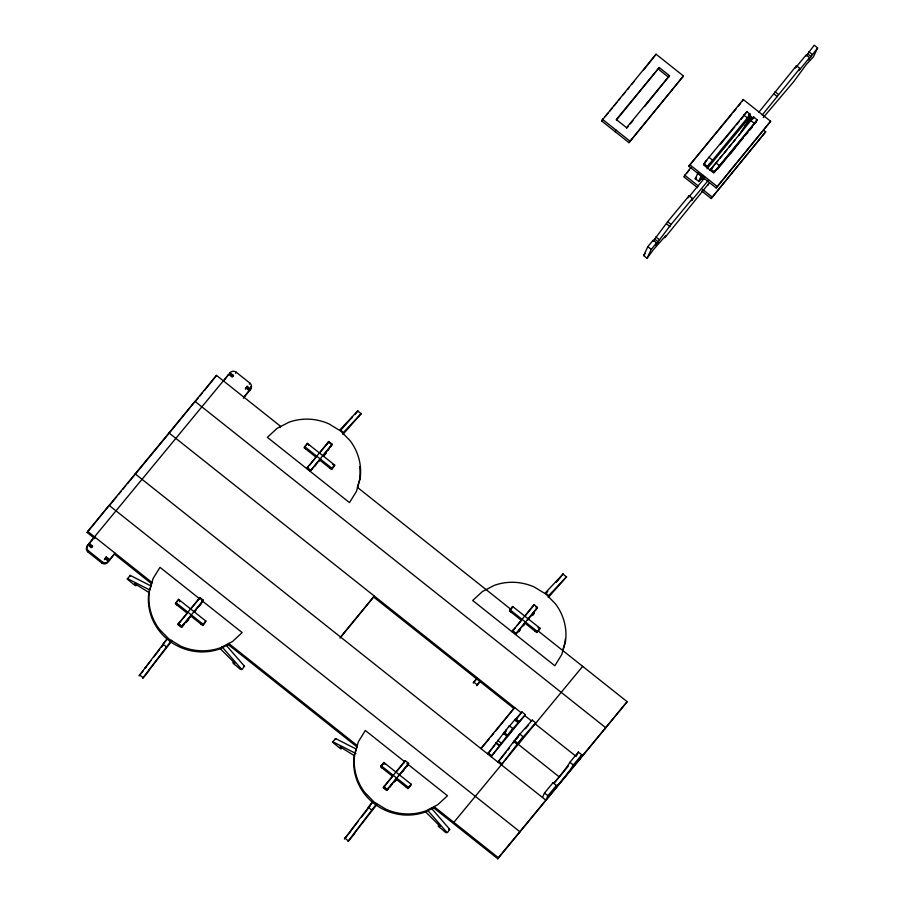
<?xml version="1.0" encoding="UTF-8"?>
<svg xmlns="http://www.w3.org/2000/svg" width="904" height="904" viewBox="0 0 904 904"><rect width="100%" height="100%" fill="white"/><g stroke="black" fill="none" stroke-linecap="round" stroke-linejoin="round"><path stroke-width="1.36" d="M280.24 427.581L280.76 426.462L216.497 375.397L87.677 531.394L151.94 582.458L148.889 592.323A52.568 50.454 25.3 0 0 220.022 648.835L228.215 644.586L228.746 643.478L357.283 745.608L354.221 755.461A52.568 50.454 25.3 0 0 425.355 811.984L433.558 807.735L434.078 806.628L498.341 857.693L497.821 858.8L433.558 807.735M357.396 487.346L359.566 479.843A52.568 50.454 25.3 0 0 359.713 466.588M562.74 650.496L564.91 642.993A52.568 50.454 25.3 0 0 565.328 639.049M698.238 172.449L695.199 178.868L696.6 177.613M745.167 113.893L747.032 111.463L705.335 161.703L704.024 163.726L707.448 166.438L710.126 163.195L706.917 167.556M748.286 118.887L749.857 115.554L747.179 118.808L750.444 114.186L707.448 166.438M751.122 120.413L753.868 116.898L710.86 169.161L714.284 171.884L716.974 168.63L716.443 169.737M754.015 124.243L757.292 119.622L714.284 171.884M94.818 538.592L87.157 532.501L87.677 531.394M233.469 375.431L232.949 376.55L229.526 373.827L230.045 372.719L233.469 375.431L232.136 377.058L228.712 374.346L89.157 543.327L92.581 546.05L91.236 547.677L87.812 544.954L87.292 546.061A4.384 4.204 25.3 0 0 88.027 552.039L101.711 562.909A4.384 4.204 25.3 0 0 107.825 562.378L108.344 561.271L104.92 558.548L106.265 556.92L109.689 559.644L109.158 560.751L105.745 558.039L106.265 556.92M89.157 543.327L88.626 544.445L92.05 547.157L92.581 546.05M94.525 536.829L89.519 543.361M88.027 552.039L88.547 550.92A4.384 4.204 25.3 0 1 87.812 544.954M101.711 562.909L102.242 561.802A4.384 4.204 25.3 0 0 108.344 561.271M104.401 559.666L104.92 558.548M109.158 560.751L115.057 553.146L109.689 559.644M216.497 375.397L204.338 390.596M228.712 374.346L223.706 380.866M235.628 373.296L236.159 372.188L249.843 383.059A4.384 4.204 25.3 0 1 250.589 389.036L250.058 390.144L246.634 387.421L247.165 386.313L250.589 389.036M247.165 386.313L245.3 389.048L246.634 387.421M249.323 384.177L249.843 383.059M245.82 387.94L249.244 390.652L243.345 398.268M177.026 605.07L175.839 602.606L203.219 624.359L202.959 624.913L201.242 623.557L200.982 624.11M202.959 624.913L205.897 621.104L178.529 599.352L179.704 601.827M182.664 625.704L182.924 625.139L181.58 626.766L178.167 624.054L199.897 597.499L203.321 600.211L201.445 602.945M179.241 622.98L179.5 622.427L178.167 624.054M181.58 626.766L203.321 600.211M198.032 600.233L199.897 597.499M190.19 617.059L191.241 614.833M305.846 449.085L304.659 446.61L332.039 468.362L331.779 468.927L330.062 467.56L329.802 468.114M331.779 468.927L334.717 465.119L307.337 443.367L308.795 445.276M311.484 469.707L311.744 469.153L310.4 470.781L306.976 468.057L328.717 441.502L332.141 444.226L330.265 446.96M310.4 470.781L332.141 444.226M320.061 458.848L319.01 461.074L320.796 458.904M326.841 444.248L328.717 441.502M331.09 446.452L331.61 445.333L323.067 455.672M339.994 638.134L374.324 596.075L340.514 637.015M601.589 120.899L656.067 54.217L683.447 75.97L628.969 142.651L601.589 120.899L603.375 118.729M615.274 131.769L616.065 130.108M656.067 54.217L643.648 69.97M616.404 120.108L659.242 67.529L669.502 75.687L644.563 106.604M647.253 103.35L648.032 101.689M628.969 142.651L683.447 75.97M382.358 768.219L380.912 766.309L383.861 762.501L411.241 784.254L410.97 784.808M380.912 766.309L383.861 762.501M387.997 788.853L388.257 788.288L386.923 789.915L383.499 787.203L405.229 760.648L408.653 763.36L406.789 766.095M384.573 786.13L384.833 785.576L383.499 787.203M386.923 789.915L408.653 763.36M403.365 763.383L405.229 760.648M396.573 777.982L395.003 781.327L396.788 779.158M707.979 185.218L708.77 183.557L664.779 237.775L665.83 235.548L653.468 249.572L647.049 258.295L643.625 255.572L647.829 246.69L653.196 240.181L656.62 242.905L655.569 245.131L671.084 224.429L692.554 198.439L689.13 195.716L667.66 221.717L653.038 241.323M690.848 167.511L683.797 176.766L697.481 187.636M688.78 166.2L743.269 99.519L770.637 121.272L716.16 187.953L688.78 166.2L731.743 114.186M647.049 258.295L651.253 249.402L656.62 242.905M407.162 766.502L408.122 764.479L398.732 775.847M406.314 787.26L406.574 786.695L408.292 788.062L411.241 784.254M408.292 788.062L408.551 787.508L381.172 765.756M688.08 197.942L689.13 195.716M702.476 177.082L703.255 175.41M692.554 198.439L691.504 200.654L708.499 180.077M703.301 177.647L703.82 176.529L702.035 178.698M742.478 101.191L743.269 99.519M713.55 165.907L710.341 170.268M511.178 612.234L509.732 610.313L512.681 606.516L540.061 628.269L539.79 628.822L538.083 627.466M512.681 606.516L509.732 610.313M740.873 132.142L750.727 117.35M735.234 146.99L734.443 148.663A17.526 1.164 -51.5 0 0 730.353 153.748M701.696 190.993L711.165 198.518L765.654 131.837L763.462 130.097M716.16 187.953L770.637 121.272M516.817 632.856L517.077 632.303L515.743 633.93L512.319 631.207L534.049 604.652L537.473 607.375L535.609 610.11M513.393 630.144L513.653 629.579L512.319 631.207M755.913 122.661L756.704 121L713.764 172.992L703.493 164.833L706.702 160.471L704.024 163.726M515.743 633.93L537.473 607.375M758.75 112.367L796.481 65.721L799.904 68.444L798.853 70.67L809.588 57.664L806.165 54.952L795.43 67.947L796.481 65.721M523.823 625.331L525.393 621.997M532.185 607.398L534.049 604.652M762.174 115.079L799.904 68.444M765.654 131.837L711.165 198.518M806.006 56.093L814.221 45.2L817.634 47.923L813.43 56.816L806.436 64.342L793.599 81.778L763.338 117.475M535.134 631.263L535.394 630.709L537.112 632.077L540.061 628.269M537.112 632.077L537.371 631.512L509.992 609.759M809.588 57.664L808.538 59.89L817.634 47.923M509.359 725.776L508.839 726.884L515.63 718.782L515.416 719.403L518.839 722.126L519.099 721.561L512.263 729.607L512.783 728.488L509.359 725.776L487.674 753.936L494.793 745.325M512.783 728.488L491.098 756.659L525.405 714.657L521.992 711.934L515.416 719.403M495.426 731.302L514.636 707.561L480.826 748.501M503.008 734.376L505.144 731.912M505.302 731.596L506.568 729.63L506.104 730.613M505.494 731.901L505.957 730.929M506.421 737.088L509.992 732.353L509.528 733.336M508.568 734.624L508.116 735.596L511.641 730.907M519.981 734.048L532.253 720.092L535.676 722.804L522.523 737.766L523.054 736.647L519.63 733.935L497.934 762.095L505.946 752.399M515.257 720.544L521.992 711.934M501.358 764.818L523.054 736.647M516.376 738.771L516.839 737.788L516.037 738.76M519.111 735.042L519.63 733.935M532.253 720.092L531.755 721.155L524.908 715.719M535.676 722.804L535.168 723.878L576.243 756.501M519.291 832.799L519.811 831.691L109.147 505.392L87.157 532.501M542.434 797.441L544.536 793L552.988 782.762A13.797 0.915 -51.5 0 0 559.779 776.027A13.797 0.915 -51.5 0 0 569.893 762.298L578.345 752.06L581.769 754.772L579.667 759.224M581.769 754.772L573.305 765.01A13.797 0.915 -51.5 0 1 563.203 778.751A13.797 0.915 -51.5 0 1 556.401 785.486L547.948 795.723L545.846 800.164L135.182 473.865M576.763 755.394L578.345 752.06M605.171 728.805L605.691 727.697L195.027 401.399L169.364 432.948M538.185 631.003L627.161 701.696L497.821 858.8M743.551 128.899L742.941 129.905M749.676 119.577L744.862 126.119M548.208 597.578L566.684 576.605L548.751 595.623L545.327 592.9L563.226 573.848L557.011 581.588M145.906 667.514L145.318 668.305M556.582 581.758L557.881 580.074L556.05 582.142M376.075 804.537L348.379 840.81C345.769 844.743 357.69 830.019 353.893 833.951L377.013 804.345M741.348 132.131L741.811 131.498M351.52 418.236L352.549 416.925L340.638 430.372M142.99 671.163L139.08 675.819L167.319 638.665M171.681 641.196L148.561 670.802C152.335 666.869 140.448 681.582 143.047 677.661L171.613 640.292M350.3 831.906L344.413 838.968L372.651 801.814M477.142 678.316L473.233 682.983L477.109 677.706M480.566 681.04L476.657 685.695L479.696 681.526M348.311 840.912L344.955 838.087M740.342 133.442L740.851 132.775M151.126 660.406L145.137 668.079L146.007 667.096M153.703 657.118L159.692 649.445M161.409 647.253L163.115 645.06M186.235 622.562L188.812 619.274M358.176 821.363L350.469 831.228L351.102 830.493M361.6 816.979L370.165 806.018M518.681 631.907L520.388 629.715M739.811 134.12L738.737 135.442M109.52 505.415L116.706 496.725M118.492 494.544L121.192 491.29M122.989 489.109L125.679 485.855M127.475 483.674L168.472 434.033M195.4 401.432L198.078 398.178M199.874 396.008L202.552 392.765M243.877 397.161L249.244 390.652M149.081 592.538L134.696 583.668A2.192 0.599 39.6 0 1 136.142 585.589A2.192 0.599 39.6 0 1 134.165 584.775L127.08 578.91L130.402 575.486L150.911 585.939M175.579 603.16L178.529 599.352M304.399 447.175L307.337 443.367M177.998 600.459L175.319 603.714L187.297 613.228L177.896 624.607L181.32 627.319L190.71 615.952L202.688 625.466L205.377 622.212M306.818 444.474L304.128 447.729L316.106 457.243L309.281 465.515M306.976 468.057L308.32 466.441L306.716 468.611M190.834 608.946L199.366 598.606M319.654 452.96L328.186 442.621M167.274 638.902L162.946 644.145L166.37 646.857M355.261 414.111L357.927 410.732L339.994 429.75L343.418 432.474L361.351 413.456L342.876 434.428M194.247 611.669L202.79 601.329M310.14 471.334L319.53 459.966L331.508 469.481L334.197 466.227M181.647 627.399L184.213 624.302M185.919 622.234L188.484 619.127M194.586 611.748L196.292 609.68M198.846 606.573L201.411 603.476M314.739 466.238L316.445 464.17M323.395 455.752L325.96 452.655M327.666 450.587L329.372 448.52M605.171 116.559L607.85 113.316M609.646 111.147L612.324 107.892M614.121 105.723L616.799 102.48M618.596 100.31L620.381 98.14M623.059 94.886L624.856 92.728M627.534 89.473L629.331 87.304M632.009 84.049L633.806 81.891M659.242 67.529L616.302 119.531L626.562 127.69L669.502 75.687M203.219 624.359L205.897 621.104M332.039 468.362L334.717 465.119M626.675 128.266L628.461 126.108M630.246 123.938L632.936 120.684M220.022 648.45L234.904 663.299A2.192 0.599 39.6 0 0 232.938 662.496A2.192 0.599 39.6 0 0 234.385 664.406C239.786 667.841 241.323 673.322 244.148 665.864L226.237 645.286M733.528 112.028L736.206 108.774M738.003 106.604L740.681 103.35M686.475 173.511L689.164 170.257M720.488 144.256L734.805 126.922M736.59 124.752L739.28 121.509M741.065 119.339L743.755 116.085M707.131 168.72L749.891 116.944M710.115 170.099L718.16 160.358M719.957 158.189L722.635 154.934M724.42 152.776L727.11 149.522M728.895 147.352L731.585 144.109M733.37 141.939L735.155 139.77M688.972 196.857L705.075 177.353M643.625 255.572L645.411 253.414M717.448 169.24L743.393 137.826M745.178 135.668L747.857 132.413M749.653 130.244L752.331 127.001M354.413 755.687L340.028 746.817A2.192 0.599 39.6 0 1 341.475 748.738A2.192 0.599 39.6 0 1 339.497 747.924L332.423 742.06L335.734 738.636L356.255 749.088M383.33 763.609L380.652 766.863L392.63 776.378L383.228 787.757L386.652 790.469L396.054 779.101L408.032 788.616L410.71 785.361M512.15 607.624L509.472 610.878L521.45 620.393L517.178 625.557M397.014 771.067L404.698 761.756M512.048 631.76L515.472 627.625M524.987 616.11L532.671 606.799M372.606 802.051L368.278 807.295L371.702 810.007M515.472 634.484L524.874 623.105L536.852 632.63L539.53 629.376M527.552 619.861L536.942 608.482M389.545 787.452L392.11 784.344M393.816 782.276L395.523 780.208M402.472 771.79L404.19 769.722M518.365 631.455L520.071 629.387M522.636 626.291L524.343 624.223M527.879 619.941L529.586 617.873M531.292 615.805L533.857 612.697M534.038 613.443L532.298 615.534L534.174 613.42M481.188 748.535L489.2 738.839M490.985 736.681L493.652 733.449M513.269 742.534L514.805 740.681M517.122 737.856L518.636 736.025M513.122 742.851L514.647 740.997M516.218 739.088L518.489 736.342M507.732 750.241L509.506 748.094M525.518 728.692L528.196 725.46M453.853 822.335L582.673 666.35M425.355 811.6L440.248 826.448A2.192 0.599 39.6 0 0 438.27 825.646A2.192 0.599 39.6 0 0 439.717 827.555C445.118 830.991 446.655 836.471 449.48 829.013L431.57 808.425M553.994 783.44L568.232 766.196M498.341 857.693L627.161 701.696M749.066 117.226L750.083 116.017M703.854 177.681L702.374 179.421M518.839 722.126L525.405 714.657M323.655 456.124L326.141 453.322M545.971 593.521L547.801 591.453M357.634 410.947L361.058 413.67M130.402 575.486L129.701 575.362L130.108 576.108M243.854 666.485L244.555 666.61L244.148 665.864M127.724 578.741L149.442 589.803M333.056 741.89L355.984 753.563M335.734 738.636L335.101 738.805M448.61 829.239L449.887 829.759L449.48 829.013M808.854 51.697L812.267 54.421M807.803 53.924L811.216 56.647M775.01 91.722L778.434 94.445M773.96 93.948L777.384 96.66M746.964 111.723L750.388 114.446M753.8 117.17L757.224 119.882M748.489 114.469L753.62 118.548M748.727 116.955L751.812 119.396M749.224 118.786L751.416 120.526M743.721 114.932L747.145 117.656M750.569 120.368L753.992 123.091M658.451 69.201L668.723 77.36M708.838 157.183L712.262 159.895M715.674 162.618L719.098 165.342M689.571 164.539L716.951 186.292M697.888 173.048L701.312 175.76L698.622 181.591L701.922 178.111L702.713 176.45L698.69 181.32L695.266 178.608M701.583 177.839L703.64 179.478M684.577 175.093L698.272 185.975M702.476 189.32L711.956 196.846M602.38 119.226L629.749 140.979M667.66 221.717L671.084 224.429M666.61 223.932L670.034 226.655M655.875 236.938L659.298 239.65M654.824 239.164L658.248 241.876M647.829 246.69L651.253 249.402M562.977 574.096L566.39 576.82M328.446 442.067L331.87 444.779M535.496 606.573L537.213 607.929M332.751 464.317L334.457 465.673M357.566 487.493L510.805 609.251M307.247 467.504L310.671 470.227M512.579 630.653L516.003 633.376M168.992 432.926L521.484 712.996M373.804 597.182L514.116 708.668M473.775 682.102L477.199 684.825M515.675 718.838L519.099 721.561M569.893 762.298L573.305 765.01M514.602 719.9L518.026 722.635M503.991 732.274L507.415 734.986M514.263 740.432L517.687 743.144M518.263 744.342L559.339 776.977M503.471 733.381L506.895 736.105M513.743 741.54L517.156 744.263M552.988 782.762L556.401 785.486M497.697 740.365L501.121 743.088M496.093 742.546L499.516 745.269M495.821 743.133L499.245 745.845M544.536 793L547.948 795.723M488.171 752.874L491.595 755.597M498.443 761.032L501.867 763.756M199.637 598.052L203.05 600.776M199.434 598.663L160.008 567.339L153.081 578.537L149.409 591.205A52.568 50.454 25.3 0 0 159.341 629.184L168.878 638.958L180.597 646.077A52.568 50.454 25.3 0 0 220.542 647.727L232.407 641.58L242.148 632.597L201.626 600.403M404.777 761.812L365.352 730.488L358.413 741.687L354.752 754.354A52.568 50.454 25.3 0 0 364.674 792.333L374.211 802.108L385.94 809.227A52.568 50.454 25.3 0 0 425.874 810.877L437.751 804.729L447.48 795.746L406.958 763.552M383.59 763.055L385.307 764.411M114.525 554.254L151.42 583.566M228.215 644.586L356.752 746.715M88.547 550.92L102.242 561.802M178.427 623.489L181.851 626.212M383.759 786.638L387.183 789.361M139.623 674.949L143.047 677.661M427.987 810.651L446.791 832.256M221.762 646.473L241.458 669.107M230.045 372.719A4.384 4.204 25.3 0 1 236.159 372.188M229.526 373.827A4.384 4.204 25.3 0 1 229.91 373.431M250.849 386.505A4.384 4.204 25.3 0 1 250.058 390.144M360.097 478.736L356.436 491.403L349.498 502.601L267.358 437.344L277.099 428.36L288.964 422.224A52.568 50.454 25.3 0 1 328.909 423.863L340.638 430.982L350.164 440.756A52.568 50.454 25.3 0 1 360.097 478.736M565.429 641.885L561.768 654.552L554.83 665.751L472.702 600.493L482.431 591.51L494.296 585.363A52.568 50.454 25.3 0 1 534.241 587.012L545.971 594.131L555.497 603.906A52.568 50.454 25.3 0 1 565.429 641.885M516.692 745.246L522.06 738.749L516.692 745.246"/></g></svg>
